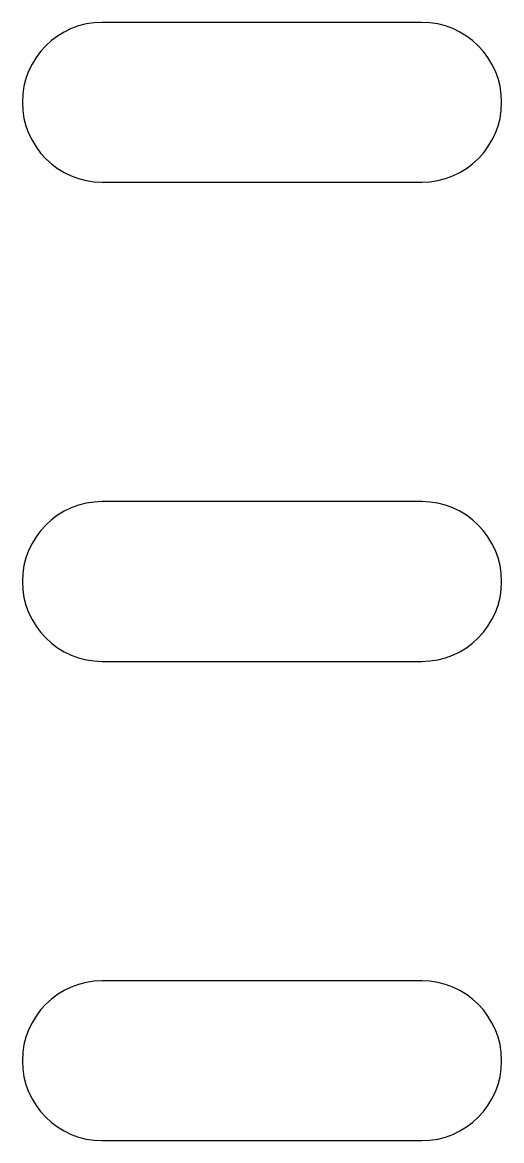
# Model space of a CAD drawing. Extents: x -5 to 25, y 0 to 70.
import ezdxf

# ---------------------------------------------------------------- set-up
doc = ezdxf.new("R2010")
doc.units = 0
doc.layers.add('VIPRS_G13', color=7, linetype='Continuous')

# ---------------------------------------------------------------- blocks, each defined once
blk = doc.blocks.new('VIPRS_G13_SLOT')
blk.add_lwpolyline([(0, 0), (20, 0, 1), (20, 10), (0, 10, 1)], format="xyb", close=True)

msp = doc.modelspace()

# ---------------------------------------------------------------- block references
at = {"layer": 'VIPRS_G13'}
for p in [(0, 60), (0, 30), (0, 0)]:
    msp.add_blockref('VIPRS_G13_SLOT', p, dxfattribs=at)

doc.saveas('drawing.dxf')
